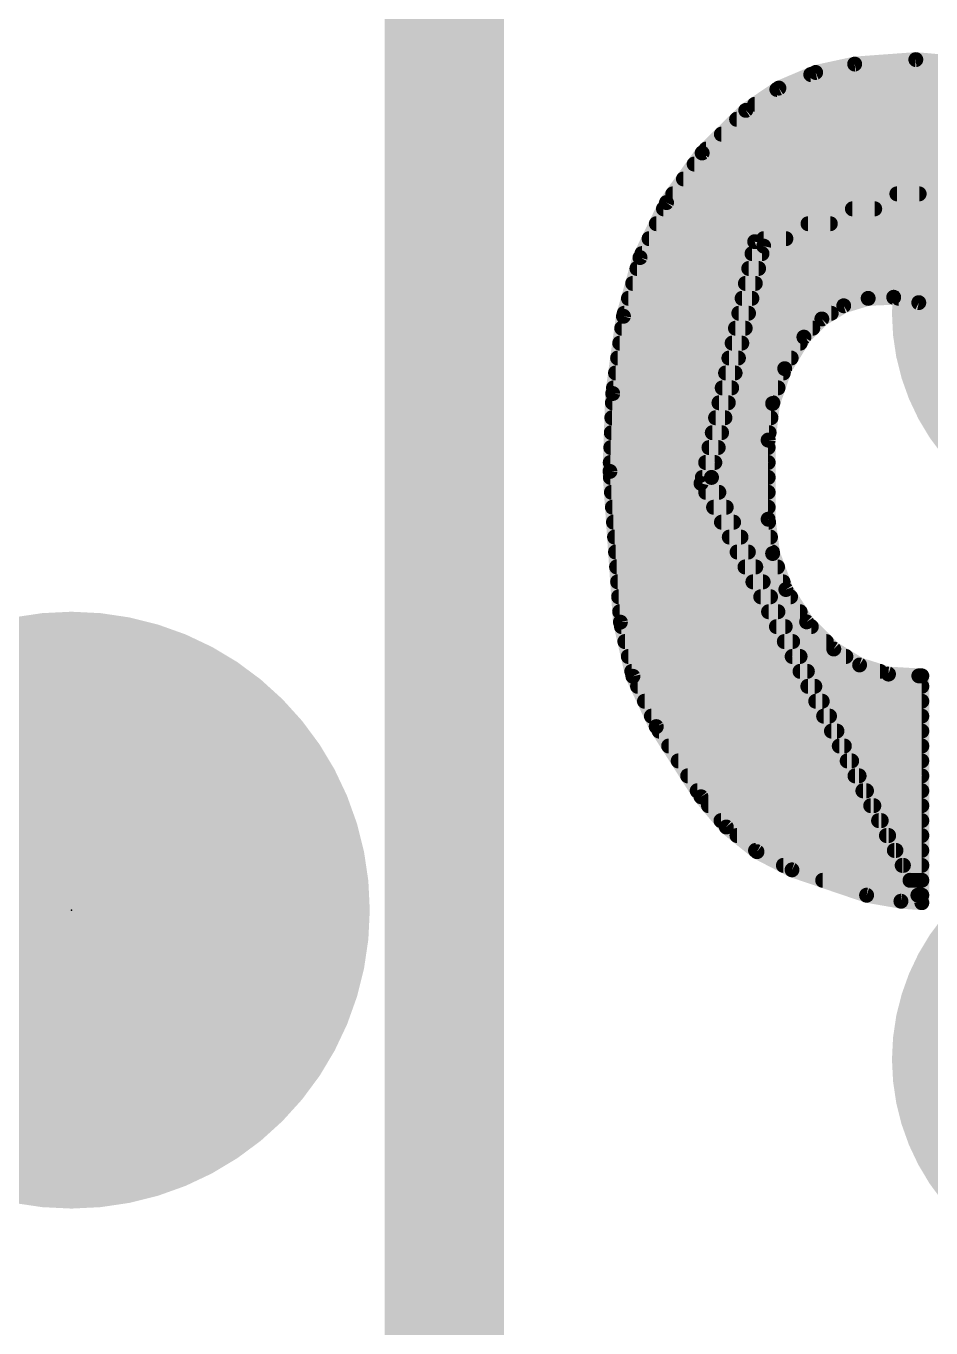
# Model space of a CAD drawing. Extents: x -2.8 to 25.5, y -2.5 to 56.
# Drawn here: x 15.29 to 16.83, y 17.958 to 20.174 of the extents above; entities that cross this region are included whole.
import ezdxf

# ---------------------------------------------------------------- set-up
doc = ezdxf.new("R2010")
doc.units = 0
for name, color, linetype in [('1', 12, 'CONTINUOUS'), ('18', 110, 'CONTINUOUS'), ('21', 41, 'CONTINUOUS'), ('22', 40, 'CONTINUOUS'), ('24', 53, 'CONTINUOUS')]:
    doc.layers.add(name, color=color, linetype=linetype)

# ---------------------------------------------------------------- blocks, each defined once
blk = doc.blocks.new('RECT121920X243840R100')
at = {"const_width": 0.381}
blk.add_lwpolyline([(0.1905, -0.381), (0.1905, 0.381, 0.4142), (0, 0.5715), (0, 0.5715, 0.4142), (-0.1905, 0.381), (-0.1905, -0.381, 0.4142), (0, -0.5715), (0, -0.5715, 0.4142)], format="xyb", close=True, dxfattribs=at)
blk.add_solid([(-0.0254, -0.4064), (0.0254, -0.4064), (-0.0254, 0.4064), (0.0254, 0.4064)])
blk = doc.blocks.new('ROUNDV')
at = {"const_width": 0.5}
blk.add_lwpolyline([(0, -0.25, 1), (0, 0.25, 1), (0, -0.25)], format="xyb", dxfattribs=at)

msp = doc.modelspace()

# ---------------------------------------------------------------- linework, layer by layer
at = {"layer": '21', "const_width": 0.2032}
msp.add_lwpolyline([(16.002, 16.51), (16.002, 34.29)], dxfattribs=at)
at = {"layer": '22', "const_width": 0.0254}
for points in [[(16.7005, 20.1092), (16.8046, 20.1168)], [(16.8046, 20.1168), (16.9101, 20.1074)], [(16.5715, 20.0683), (16.6341, 20.0949)], [(16.6258, 20.0914), (16.9575, 20.0914)], [(16.6341, 20.0949), (16.7005, 20.1092)], [(16.5151, 20.0304), (16.5715, 20.0683)], [(16.568, 20.066), (17.0228, 20.066)], [(16.4408, 19.9578), (16.5151, 20.0304)], [(16.5303, 20.0406), (17.0599, 20.0406)], [(16.4995, 20.0152), (17.0866, 20.0152)], [(16.4735, 19.9898), (17.1053, 19.9898)], [(16.3802, 19.8734), (16.4408, 19.9578)], [(16.4475, 19.9644), (17.124, 19.9644)], [(16.4273, 19.939), (17.1412, 19.939)], [(16.409, 19.9136), (17.1549, 19.9136)], [(16.5303, 19.8069), (16.8631, 19.9187)], [(16.8707, 19.9085), (16.5456, 19.7993)], [(16.335, 19.7799), (16.3802, 19.8734)], [(16.3908, 19.8882), (16.8103, 19.8882)], [(16.7723, 19.8882), (16.906, 19.8882)], [(16.375, 19.8628), (16.7346, 19.8628)], [(16.6967, 19.8628), (16.9208, 19.8628)], [(16.3628, 19.8374), (16.659, 19.8374)], [(16.6211, 19.8374), (16.9355, 19.8374)], [(16.3505, 19.812), (16.5834, 19.812)], [(16.4389, 19.3954), (16.5303, 19.8069)], [(16.5455, 19.812), (16.9503, 19.812)], [(16.3068, 19.6799), (16.335, 19.7799)], [(16.3383, 19.7866), (16.5427, 19.7866)], [(16.5456, 19.7993), (16.4567, 19.4056)], [(16.5258, 19.7866), (16.9651, 19.7866)], [(16.3298, 19.7612), (16.537, 19.7612)], [(16.5201, 19.7612), (16.9798, 19.7612)], [(16.3226, 19.7358), (16.5313, 19.7358)], [(16.5145, 19.7358), (16.9946, 19.7358)], [(16.767, 19.7122), (16.7234, 19.7104)], [(16.8096, 19.7031), (16.767, 19.7122)], [(16.3154, 19.7104), (16.5255, 19.7104)], [(16.5089, 19.7104), (16.7234, 19.7104)], [(16.6818, 19.6978), (16.6446, 19.6753)], [(16.7234, 19.7104), (16.6818, 19.6978)], [(16.7756, 19.7104), (17.0094, 19.7104)], [(16.8486, 19.6836), (16.8096, 19.7031)], [(16.2886, 19.5484), (16.3068, 19.6799)], [(16.3082, 19.685), (16.5198, 19.685)], [(16.5032, 19.685), (16.6606, 19.685)], [(16.6446, 19.6753), (16.6141, 19.6444)], [(16.304, 19.6596), (16.5141, 19.6596)], [(16.4976, 19.6596), (16.6291, 19.6596)], [(16.3005, 19.6342), (16.5083, 19.6342)], [(16.4919, 19.6342), (16.6079, 19.6342)], [(16.6141, 19.6444), (16.5814, 19.5908)], [(16.2969, 19.6088), (16.5026, 19.6088)], [(16.4863, 19.6088), (16.5924, 19.6088)], [(16.2934, 19.5834), (16.4969, 19.5834)], [(16.4807, 19.5834), (16.5789, 19.5834)], [(16.5814, 19.5908), (16.5608, 19.5314)], [(16.2899, 19.558), (16.4911, 19.558)], [(16.475, 19.558), (16.57, 19.558)], [(16.2839, 19.4158), (16.2886, 19.5484)], [(16.288, 19.5326), (16.4854, 19.5326)], [(16.4694, 19.5326), (16.5612, 19.5326)], [(16.5608, 19.5314), (16.5532, 19.4691)], [(16.2871, 19.5072), (16.4796, 19.5072)], [(16.4637, 19.5072), (16.5579, 19.5072)], [(16.2862, 19.4818), (16.4739, 19.4818)], [(16.4581, 19.4818), (16.5548, 19.4818)], [(16.5532, 19.4691), (16.5532, 19.3345)], [(16.2853, 19.4564), (16.4682, 19.4564)], [(16.4524, 19.4564), (16.5532, 19.4564)], [(16.2844, 19.431), (16.4624, 19.431)], [(16.4468, 19.431), (16.5532, 19.431)], [(16.3017, 19.1592), (16.2839, 19.4158)], [(16.2846, 19.4056), (16.4567, 19.4056)], [(16.4412, 19.4056), (16.5532, 19.4056)], [(16.4567, 19.4056), (16.8148, 18.6817)], [(16.2864, 19.3802), (16.4693, 19.3802)], [(16.8148, 18.6817), (16.4389, 19.3954)], [(16.4469, 19.3802), (16.5532, 19.3802)], [(16.2881, 19.3548), (16.4818, 19.3548)], [(16.4603, 19.3548), (16.5532, 19.3548)], [(16.5532, 19.3345), (16.5608, 19.2761)], [(16.2899, 19.3294), (16.4944, 19.3294)], [(16.4737, 19.3294), (16.5539, 19.3294)], [(16.2917, 19.304), (16.507, 19.304)], [(16.487, 19.304), (16.5572, 19.304)], [(16.2934, 19.2786), (16.5195, 19.2786)], [(16.5004, 19.2786), (16.5605, 19.2786)], [(16.5608, 19.2761), (16.5834, 19.2148)], [(16.2952, 19.2532), (16.5321, 19.2532)], [(16.5138, 19.2532), (16.5692, 19.2532)], [(16.2969, 19.2278), (16.5447, 19.2278)], [(16.5272, 19.2278), (16.5786, 19.2278)], [(16.2987, 19.2024), (16.5572, 19.2024)], [(16.5406, 19.2024), (16.5913, 19.2024)], [(16.5834, 19.2148), (16.6186, 19.1597)], [(16.3005, 19.177), (16.5698, 19.177)], [(16.3229, 19.0671), (16.3017, 19.1592)], [(16.5539, 19.177), (16.6076, 19.177)], [(16.6186, 19.1597), (16.6649, 19.1135)], [(16.3035, 19.1516), (16.5823, 19.1516)], [(16.5673, 19.1516), (16.6267, 19.1516)], [(16.3093, 19.1262), (16.5949, 19.1262)], [(16.5807, 19.1262), (16.6522, 19.1262)], [(16.6649, 19.1135), (16.7089, 19.0864)], [(16.3152, 19.1008), (16.6075, 19.1008)], [(16.5941, 19.1008), (16.6855, 19.1008)], [(16.321, 19.0754), (16.62, 19.0754)], [(16.6074, 19.0754), (16.7436, 19.0754)], [(16.7089, 19.0864), (16.7581, 19.0708)], [(16.7581, 19.0708), (16.8097, 19.0678)], [(16.3627, 18.9814), (16.3229, 19.0671)], [(16.3309, 19.05), (16.6326, 19.05)], [(16.6208, 19.05), (16.8148, 19.05)], [(16.8097, 19.0678), (16.8148, 19.0678)], [(16.8148, 19.0678), (16.8148, 18.6817)], [(16.3427, 19.0246), (16.6452, 19.0246)], [(16.6342, 19.0246), (16.8148, 19.0246)], [(16.3544, 18.9992), (16.6577, 18.9992)], [(16.4389, 18.862), (16.3627, 18.9814)], [(16.6476, 18.9992), (16.8148, 18.9992)], [(16.3676, 18.9738), (16.6703, 18.9738)], [(16.661, 18.9738), (16.8148, 18.9738)], [(16.3838, 18.9484), (16.6829, 18.9484)], [(16.6743, 18.9484), (16.8148, 18.9484)], [(16.4, 18.923), (16.6954, 18.923)], [(16.6877, 18.923), (16.8148, 18.923)], [(16.4162, 18.8976), (16.708, 18.8976)], [(16.7011, 18.8976), (16.8148, 18.8976)], [(16.4324, 18.8722), (16.7206, 18.8722)], [(16.7145, 18.8722), (16.8148, 18.8722)], [(16.4819, 18.8105), (16.4389, 18.862)], [(16.4516, 18.8468), (16.7331, 18.8468)], [(16.7278, 18.8468), (16.8148, 18.8468)], [(16.4729, 18.8214), (16.7457, 18.8214)], [(16.5343, 18.7685), (16.4819, 18.8105)], [(16.7412, 18.8214), (16.8148, 18.8214)], [(16.5001, 18.796), (16.7583, 18.796)], [(16.7546, 18.796), (16.8148, 18.796)], [(16.5317, 18.7706), (16.7708, 18.7706)], [(16.5938, 18.7376), (16.5343, 18.7685)], [(16.768, 18.7706), (16.8148, 18.7706)], [(16.5792, 18.7452), (16.7834, 18.7452)], [(16.7208, 18.6944), (16.5938, 18.7376)], [(16.7814, 18.7452), (16.8148, 18.7452)], [(16.6461, 18.7198), (16.796, 18.7198)], [(16.7947, 18.7198), (16.8148, 18.7198)], [(16.7792, 18.6842), (16.7208, 18.6944)], [(16.7208, 18.6944), (16.8085, 18.6944)], [(16.8081, 18.6944), (16.8148, 18.6944)], [(16.8148, 18.6817), (16.7792, 18.6842)]]:
    msp.add_lwpolyline(points, dxfattribs=at)
at = {"layer": '22', "const_width": 0.0127}
for points in [[(16.8052, 20.1231, 1), (16.804, 20.1105)], [(16.8051, 20.1105, 1), (16.8041, 20.1231)], [(16.6258, 20.0978, 1), (16.6258, 20.085)], [(16.6327, 20.1011, 1), (16.6354, 20.0887)], [(16.6365, 20.0891, 1), (16.6316, 20.1008)], [(16.7, 20.1155, 1), (16.701, 20.1029)], [(16.7018, 20.103, 1), (16.6992, 20.1154)], [(16.568, 20.0724, 1), (16.568, 20.0597)], [(16.569, 20.0742, 1), (16.574, 20.0625)], [(16.575, 20.0631, 1), (16.568, 20.0736)], [(16.5116, 20.0357, 1), (16.5186, 20.0251)], [(16.5195, 20.0259, 1), (16.5107, 20.0349)], [(16.5303, 20.047, 1), (16.5303, 20.0343)], [(16.4995, 20.0216, 1), (16.4995, 20.0088)], [(16.4735, 19.9962, 1), (16.4735, 19.9835)], [(16.4364, 19.9623, 1), (16.4452, 19.9533)], [(16.446, 19.9541, 1), (16.4356, 19.9615)], [(16.4475, 19.9708, 1), (16.4475, 19.9581)], [(16.4273, 19.9454, 1), (16.4273, 19.9326)], [(16.409, 19.92, 1), (16.409, 19.9073)], [(16.375, 19.8771, 1), (16.3853, 19.8697)], [(16.3859, 19.8707, 1), (16.3744, 19.8762)], [(16.3908, 19.8946, 1), (16.3908, 19.8819)], [(16.7723, 19.8946, 1), (16.7723, 19.8819)], [(16.8103, 19.8819, 1), (16.8103, 19.8946)], [(16.375, 19.8692, 1), (16.375, 19.8564)], [(16.6967, 19.8692, 1), (16.6967, 19.8564)], [(16.7346, 19.8564, 1), (16.7346, 19.8692)], [(16.3628, 19.8438, 1), (16.3628, 19.8311)], [(16.6211, 19.8438, 1), (16.6211, 19.8311)], [(16.659, 19.8311, 1), (16.659, 19.8438)], [(16.3505, 19.8184, 1), (16.3505, 19.8056)], [(16.5283, 19.8129, 1), (16.5323, 19.8009)], [(16.5365, 19.8055, 1), (16.5241, 19.8083)], [(16.5455, 19.8184, 1), (16.5455, 19.8056)], [(16.5834, 19.8056, 1), (16.5834, 19.8184)], [(16.3412, 19.7781, 1), (16.3289, 19.7816)], [(16.3383, 19.793, 1), (16.3383, 19.7802)], [(16.5258, 19.793, 1), (16.5258, 19.7802)], [(16.5436, 19.8053, 1), (16.5476, 19.7933)], [(16.5518, 19.7979, 1), (16.5394, 19.8007)], [(16.5427, 19.7802, 1), (16.5427, 19.793)], [(16.3298, 19.7676, 1), (16.3298, 19.7549)], [(16.3293, 19.7826, 1), (16.3408, 19.7771)], [(16.5201, 19.7676, 1), (16.5201, 19.7549)], [(16.537, 19.7549, 1), (16.537, 19.7676)], [(16.3226, 19.7422, 1), (16.3226, 19.7294)], [(16.5145, 19.7422, 1), (16.5145, 19.7294)], [(16.5313, 19.7294, 1), (16.5313, 19.7422)], [(16.7683, 19.7185, 1), (16.7657, 19.706)], [(16.7672, 19.7059, 1), (16.7667, 19.7186)], [(16.3154, 19.7168, 1), (16.3154, 19.704)], [(16.5089, 19.7168, 1), (16.5089, 19.704)], [(16.5255, 19.704, 1), (16.5255, 19.7168)], [(16.68, 19.7039, 1), (16.6837, 19.6917)], [(16.6851, 19.6924, 1), (16.6785, 19.7032)], [(16.7231, 19.7167, 1), (16.7237, 19.7041)], [(16.7252, 19.7043, 1), (16.7216, 19.7165)], [(16.7234, 19.704, 1), (16.7234, 19.7168)], [(16.7756, 19.7168, 1), (16.7756, 19.704)], [(16.8125, 19.7088, 1), (16.8068, 19.6974)], [(16.8083, 19.6969, 1), (16.811, 19.7093)], [(16.3131, 19.679, 1), (16.3005, 19.6808)], [(16.3007, 19.6816, 1), (16.3129, 19.6782)], [(16.3082, 19.6914, 1), (16.3082, 19.6787)], [(16.5032, 19.6914, 1), (16.5032, 19.6787)], [(16.5198, 19.6787, 1), (16.5198, 19.6914)], [(16.6413, 19.6808, 1), (16.6479, 19.6699)], [(16.6491, 19.6709, 1), (16.6401, 19.6798)], [(16.6606, 19.6787, 1), (16.6606, 19.6914)], [(16.304, 19.666, 1), (16.304, 19.6532)], [(16.4976, 19.666, 1), (16.4976, 19.6532)], [(16.5141, 19.6532, 1), (16.5141, 19.666)], [(16.6291, 19.6532, 1), (16.6291, 19.666)], [(16.3005, 19.6406, 1), (16.3005, 19.6278)], [(16.4919, 19.6406, 1), (16.4919, 19.6278)], [(16.5083, 19.6278, 1), (16.5083, 19.6406)], [(16.6096, 19.6489, 1), (16.6186, 19.6399)], [(16.6079, 19.6278, 1), (16.6079, 19.6406)], [(16.6195, 19.6411, 1), (16.6087, 19.6477)], [(16.2969, 19.6152, 1), (16.2969, 19.6025)], [(16.4863, 19.6152, 1), (16.4863, 19.6025)], [(16.5026, 19.6025, 1), (16.5026, 19.6152)], [(16.5924, 19.6025, 1), (16.5924, 19.6152)], [(16.2934, 19.5898, 1), (16.2934, 19.577)], [(16.4807, 19.5898, 1), (16.4807, 19.577)], [(16.4969, 19.577, 1), (16.4969, 19.5898)], [(16.576, 19.5941, 1), (16.5869, 19.5875)], [(16.5874, 19.5887, 1), (16.5754, 19.5928)], [(16.5789, 19.577, 1), (16.5789, 19.5898)], [(16.2899, 19.5644, 1), (16.2899, 19.5516)], [(16.475, 19.5644, 1), (16.475, 19.5516)], [(16.4911, 19.5516, 1), (16.4911, 19.5644)], [(16.57, 19.5516, 1), (16.57, 19.5644)], [(16.2949, 19.5482, 1), (16.2822, 19.5487)], [(16.2823, 19.5493, 1), (16.2949, 19.5476)], [(16.288, 19.539, 1), (16.288, 19.5263)], [(16.4694, 19.539, 1), (16.4694, 19.5263)], [(16.4854, 19.5263, 1), (16.4854, 19.539)], [(16.5671, 19.5307, 1), (16.5545, 19.5322)], [(16.5548, 19.5335, 1), (16.5668, 19.5294)], [(16.5612, 19.5263, 1), (16.5612, 19.539)], [(16.2871, 19.5136, 1), (16.2871, 19.5008)], [(16.4637, 19.5136, 1), (16.4637, 19.5008)], [(16.4796, 19.5008, 1), (16.4796, 19.5136)], [(16.5579, 19.5008, 1), (16.5579, 19.5136)], [(16.2862, 19.4882, 1), (16.2862, 19.4754)], [(16.4581, 19.4882, 1), (16.4581, 19.4754)], [(16.4739, 19.4754, 1), (16.4739, 19.4882)], [(16.5596, 19.4691, 1), (16.5468, 19.4691)], [(16.5548, 19.4754, 1), (16.5548, 19.4882)], [(16.2853, 19.4628, 1), (16.2853, 19.4501)], [(16.4524, 19.4628, 1), (16.4524, 19.4501)], [(16.4682, 19.4501, 1), (16.4682, 19.4628)], [(16.5469, 19.4699, 1), (16.5595, 19.4683)], [(16.5532, 19.4501, 1), (16.5532, 19.4628)], [(16.2844, 19.4374, 1), (16.2844, 19.4246)], [(16.4468, 19.4374, 1), (16.4468, 19.4246)], [(16.4624, 19.4246, 1), (16.4624, 19.4374)], [(16.5532, 19.4246, 1), (16.5532, 19.4374)], [(16.2902, 19.4162, 1), (16.2776, 19.4154)], [(16.2776, 19.416, 1), (16.2902, 19.4156)], [(16.2846, 19.412, 1), (16.2846, 19.3992)], [(16.4412, 19.412, 1), (16.4412, 19.3992)], [(16.4624, 19.4084, 1), (16.451, 19.4028)], [(16.4567, 19.3992, 1), (16.4567, 19.412)], [(16.5532, 19.3992, 1), (16.5532, 19.412)], [(16.2864, 19.3866, 1), (16.2864, 19.3739)], [(16.4445, 19.3984, 1), (16.4333, 19.3924)], [(16.4327, 19.3968, 1), (16.4451, 19.394)], [(16.4469, 19.3866, 1), (16.4469, 19.3739)], [(16.4505, 19.407, 1), (16.4629, 19.4042)], [(16.4693, 19.3739, 1), (16.4693, 19.3866)], [(16.5532, 19.3739, 1), (16.5532, 19.3866)], [(16.2881, 19.3612, 1), (16.2881, 19.3484)], [(16.4603, 19.3612, 1), (16.4603, 19.3484)], [(16.4818, 19.3484, 1), (16.4818, 19.3612)], [(16.5595, 19.3353, 1), (16.5469, 19.3337)], [(16.5532, 19.3484, 1), (16.5532, 19.3612)], [(16.2899, 19.3358, 1), (16.2899, 19.323)], [(16.4737, 19.3358, 1), (16.4737, 19.323)], [(16.4944, 19.323, 1), (16.4944, 19.3358)], [(16.5468, 19.3345, 1), (16.5596, 19.3345)], [(16.5539, 19.323, 1), (16.5539, 19.3358)], [(16.2917, 19.3104, 1), (16.2917, 19.2977)], [(16.487, 19.3104, 1), (16.487, 19.2977)], [(16.507, 19.2977, 1), (16.507, 19.3104)], [(16.5572, 19.2977, 1), (16.5572, 19.3104)], [(16.2934, 19.285, 1), (16.2934, 19.2722)], [(16.5004, 19.285, 1), (16.5004, 19.2722)], [(16.5195, 19.2722, 1), (16.5195, 19.285)], [(16.5668, 19.2783, 1), (16.5548, 19.2739)], [(16.5545, 19.2753, 1), (16.5671, 19.2769)], [(16.5605, 19.2722, 1), (16.5605, 19.285)], [(16.2952, 19.2596, 1), (16.2952, 19.2468)], [(16.5138, 19.2596, 1), (16.5138, 19.2468)], [(16.5321, 19.2468, 1), (16.5321, 19.2596)], [(16.5692, 19.2468, 1), (16.5692, 19.2596)], [(16.2969, 19.2342, 1), (16.2969, 19.2215)], [(16.5272, 19.2342, 1), (16.5272, 19.2215)], [(16.5447, 19.2215, 1), (16.5447, 19.2342)], [(16.5786, 19.2215, 1), (16.5786, 19.2342)], [(16.2987, 19.2088, 1), (16.2987, 19.196)], [(16.5406, 19.2088, 1), (16.5406, 19.196)], [(16.5572, 19.196, 1), (16.5572, 19.2088)], [(16.5887, 19.2182, 1), (16.578, 19.2113)], [(16.5774, 19.2126, 1), (16.5893, 19.2169)], [(16.5913, 19.196, 1), (16.5913, 19.2088)], [(16.3005, 19.1834, 1), (16.3005, 19.1706)], [(16.3079, 19.1606, 1), (16.2955, 19.1578)], [(16.5539, 19.1834, 1), (16.5539, 19.1706)], [(16.5698, 19.1706, 1), (16.5698, 19.1834)], [(16.6076, 19.1706, 1), (16.6076, 19.1834)], [(16.6231, 19.1642, 1), (16.6142, 19.1552)], [(16.2954, 19.1588, 1), (16.308, 19.1596)], [(16.3035, 19.158, 1), (16.3035, 19.1453)], [(16.5673, 19.158, 1), (16.5673, 19.1453)], [(16.5823, 19.1453, 1), (16.5823, 19.158)], [(16.6133, 19.1563, 1), (16.624, 19.1631)], [(16.6267, 19.1453, 1), (16.6267, 19.158)], [(16.3093, 19.1326, 1), (16.3093, 19.1198)], [(16.5807, 19.1326, 1), (16.5807, 19.1198)], [(16.5949, 19.1198, 1), (16.5949, 19.1326)], [(16.6522, 19.1198, 1), (16.6522, 19.1326)], [(16.6682, 19.1189, 1), (16.6616, 19.1081)], [(16.3152, 19.1072, 1), (16.3152, 19.0944)], [(16.5941, 19.1072, 1), (16.5941, 19.0944)], [(16.6075, 19.0944, 1), (16.6075, 19.1072)], [(16.6604, 19.109, 1), (16.6694, 19.118)], [(16.6855, 19.0944, 1), (16.6855, 19.1072)], [(16.321, 19.0818, 1), (16.321, 19.0691)], [(16.6074, 19.0818, 1), (16.6074, 19.0691)], [(16.62, 19.0691, 1), (16.62, 19.0818)], [(16.7108, 19.0924, 1), (16.707, 19.0803)], [(16.7055, 19.081, 1), (16.7122, 19.0918)], [(16.7436, 19.0691, 1), (16.7436, 19.0818)], [(16.7585, 19.0772, 1), (16.7578, 19.0645)], [(16.7562, 19.0648, 1), (16.76, 19.0769)], [(16.3287, 19.0698, 1), (16.3172, 19.0644)], [(16.3167, 19.0657, 1), (16.3291, 19.0685)], [(16.3309, 19.0564, 1), (16.3309, 19.0436)], [(16.6208, 19.0564, 1), (16.6208, 19.0436)], [(16.6326, 19.0436, 1), (16.6326, 19.0564)], [(16.8097, 19.0742, 1), (16.8097, 19.0615)], [(16.8212, 19.0678, 1), (16.8085, 19.0678)], [(16.8093, 19.0615, 1), (16.8101, 19.0741)], [(16.8148, 19.0615, 1), (16.8148, 19.0742)], [(16.8148, 19.0436, 1), (16.8148, 19.0564)], [(16.3427, 19.031, 1), (16.3427, 19.0182)], [(16.6342, 19.031, 1), (16.6342, 19.0182)], [(16.6452, 19.0182, 1), (16.6452, 19.031)], [(16.8148, 19.0182, 1), (16.8148, 19.031)], [(16.3544, 19.0056, 1), (16.3544, 18.9929)], [(16.3681, 18.9848, 1), (16.3573, 18.978)], [(16.6476, 19.0056, 1), (16.6476, 18.9929)], [(16.6577, 18.9929, 1), (16.6577, 19.0056)], [(16.8148, 18.9929, 1), (16.8148, 19.0056)], [(16.3569, 18.9787, 1), (16.3685, 18.9841)], [(16.3676, 18.9802, 1), (16.3676, 18.9674)], [(16.661, 18.9802, 1), (16.661, 18.9674)], [(16.6703, 18.9674, 1), (16.6703, 18.9802)], [(16.8148, 18.9674, 1), (16.8148, 18.9802)], [(16.3838, 18.9548, 1), (16.3838, 18.942)], [(16.6743, 18.9548, 1), (16.6743, 18.942)], [(16.6829, 18.942, 1), (16.6829, 18.9548)], [(16.8148, 18.942, 1), (16.8148, 18.9548)], [(16.4, 18.9294, 1), (16.4, 18.9167)], [(16.6877, 18.9294, 1), (16.6877, 18.9167)], [(16.6954, 18.9167, 1), (16.6954, 18.9294)], [(16.8148, 18.9167, 1), (16.8148, 18.9294)], [(16.4162, 18.904, 1), (16.4162, 18.8912)], [(16.7011, 18.904, 1), (16.7011, 18.8912)], [(16.708, 18.8912, 1), (16.708, 18.904)], [(16.8148, 18.8912, 1), (16.8148, 18.904)], [(16.4324, 18.8786, 1), (16.4324, 18.8658)], [(16.7145, 18.8786, 1), (16.7145, 18.8658)], [(16.7206, 18.8658, 1), (16.7206, 18.8786)], [(16.8148, 18.8658, 1), (16.8148, 18.8786)], [(16.4438, 18.8661, 1), (16.434, 18.8579)], [(16.4335, 18.8586, 1), (16.4443, 18.8654)], [(16.4516, 18.8532, 1), (16.4516, 18.8405)], [(16.7278, 18.8532, 1), (16.7278, 18.8405)], [(16.7331, 18.8405, 1), (16.7331, 18.8532)], [(16.8148, 18.8405, 1), (16.8148, 18.8532)], [(16.4729, 18.8278, 1), (16.4729, 18.815)], [(16.4859, 18.8155, 1), (16.478, 18.8056)], [(16.4771, 18.8065, 1), (16.4868, 18.8146)], [(16.7412, 18.8278, 1), (16.7412, 18.815)], [(16.7457, 18.815, 1), (16.7457, 18.8278)], [(16.8148, 18.815, 1), (16.8148, 18.8278)], [(16.5001, 18.8024, 1), (16.5001, 18.7896)], [(16.7546, 18.8024, 1), (16.7546, 18.7896)], [(16.7583, 18.7896, 1), (16.7583, 18.8024)], [(16.8148, 18.7896, 1), (16.8148, 18.8024)], [(16.5317, 18.777, 1), (16.5317, 18.7643)], [(16.5372, 18.7742, 1), (16.5313, 18.7629)], [(16.5303, 18.7636, 1), (16.5382, 18.7735)], [(16.768, 18.777, 1), (16.768, 18.7643)], [(16.7708, 18.7643, 1), (16.7708, 18.777)], [(16.8148, 18.7643, 1), (16.8148, 18.777)], [(16.5792, 18.7516, 1), (16.5792, 18.7388)], [(16.5958, 18.7436, 1), (16.5918, 18.7316)], [(16.5909, 18.732, 1), (16.5967, 18.7432)], [(16.7814, 18.7516, 1), (16.7814, 18.7388)], [(16.7834, 18.7388, 1), (16.7834, 18.7516)], [(16.8148, 18.7388, 1), (16.8148, 18.7516)], [(16.6461, 18.7262, 1), (16.6461, 18.7134)], [(16.7947, 18.7262, 1), (16.7947, 18.7134)], [(16.796, 18.7134, 1), (16.796, 18.7262)], [(16.8148, 18.7134, 1), (16.8148, 18.7262)], [(16.7208, 18.7008, 1), (16.7208, 18.6881)], [(16.7219, 18.7007, 1), (16.7197, 18.6881)], [(16.7188, 18.6884, 1), (16.7228, 18.7004)], [(16.8081, 18.7008, 1), (16.8081, 18.6881)], [(16.8085, 18.6881, 1), (16.8085, 18.7008)], [(16.8148, 18.6881, 1), (16.8148, 18.7008)], [(16.7796, 18.6905, 1), (16.7788, 18.6779)], [(16.7781, 18.6779, 1), (16.7803, 18.6905)], [(16.8085, 18.6817, 1), (16.8212, 18.6817)], [(16.8091, 18.6789, 1), (16.8205, 18.6845)], [(16.8092, 18.6787, 1), (16.8204, 18.6847)], [(16.8144, 18.6754, 1), (16.8152, 18.688)]]:
    msp.add_lwpolyline(points, format="xyb", dxfattribs=at)
at = {"layer": '24'}
msp.add_point((15.367, 18.669), dxfattribs=at)

# ---------------------------------------------------------------- block references
at = {"layer": '1', "rotation": 270}
for p in [(17.526, 19.685), (17.526, 18.415)]:
    msp.add_blockref('RECT121920X243840R100', p, dxfattribs=at)
at = {"layer": '18', "xscale": 1.016, "yscale": 1.016}
msp.add_blockref('ROUNDV', (15.367, 18.669), dxfattribs=at)
msp.add_blockref('ROUNDV', (15.367, 18.669), dxfattribs=at)

doc.saveas('drawing.dxf')
